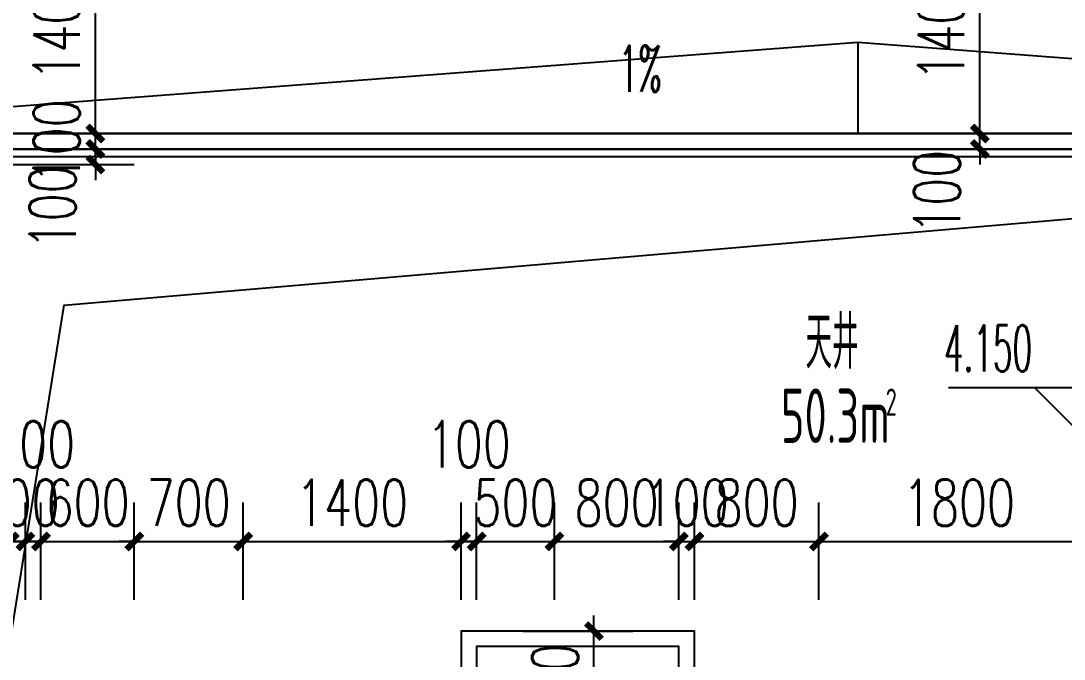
# Model space of a CAD drawing. Extents: x -59851 to 653804, y -249523 to 437614.
# Drawn here: x -16943 to -10238, y 18425 to 22530 of the extents above; entities that cross this region are included whole.
import ezdxf

# ---------------------------------------------------------------- set-up
doc = ezdxf.new("R2010")
doc.units = 0
doc.header["$LTSCALE"] = 1000
doc.header["$MEASUREMENT"] = 0
doc.layers.add('A-area(算全面积)', color=21, linetype='Continuous', plot=False)
for name, color, linetype in [('A-洞口', 105, 'Continuous'), ('A-第三道尺寸线', 105, 'Continuous'), ('A-线脚看线', 9, 'Continuous'), ('AE-FLOR', 151, 'Continuous'), ('DIM_ELEV', 3, 'Continuous'), ('DIM_SYMB', 3, 'Continuous'), ('DOTE', 16, 'Continuous'), ('PUB_TEXT', 7, 'Continuous'), ('ys', 154, 'Continuous'), ('栏杆', 142, 'Continuous')]:
    doc.layers.add(name, color=color, linetype=linetype)
doc.styles.add('_TCH_DIM', font='SIMPLEX.shx', dxfattribs={"width": 0.7, "bigfont": 'GBCBIG.shx'})
doc.styles.add('_TCH_DIM_T3', font='SIMPLEX.shx', dxfattribs={"width": 0.705882, "bigfont": 'GBCBIG.shx'})
doc.styles.get("Standard").update_dxf_attribs({"font": 'gbenor.shx', "width": 0.7, "bigfont": 'gbcbig.shx'})
doc.dimstyles.new('_TCH_ARCH&&100', dxfattribs={"dimtxt": 297.5, "dimasz": 100, "dimexe": 250, "dimexo": 300, "dimgap": 100, "dimtad": 1, "dimdec": 0, "dimzin": 0, "dimdsep": 46, "dimtxsty": '_TCH_DIM_T3', "dimblk": 'ARCHTICK', "dimcen": 0.09, "dimclrt": 7, "dimazin": 2, "dimtfac": 1, "dimtdec": 0, "dimtix": 1, "dimtmove": 2, "dimatfit": 3, "dimfxl": 0, "dimtolj": 1, "dimtzin": 0, "dimarcsym": 0})

# ---------------------------------------------------------------- blocks, each defined once
blk = doc.blocks.new('zhouxianssceng0329')
at = {"layer": 'DOTE'}
blk.add_line((5501.3, 147398.2), (-22013.7, 147398.2), dxfattribs=at)
blk = doc.blocks.new('ssxianjiao0329')
at = {"layer": 'A-线脚看线'}
blk.add_lwpolyline([(-10063.7, 143498.2), (-10063.7, 143548.2), (-5563.7, 143548.2), (-5563.7, 147248.2), (-17613.7, 147248.2)], dxfattribs=at)
blk = doc.blocks.new('hhhhxintongqutong0329')
at = {"layer": 'A-area(算全面积)'}
blk.add_lwpolyline([(-17613.7, 20582.6), (-17613.7, 13682.6), (-16213.7, 13682.6), (-16213.5, 16982.6), (-15613.7, 16982.6), (-15613.7, 16782.6), (-5513.7, 16782.6), (-5513.7, 20582.6)], close=True, dxfattribs=at)
at = {"layer": 'AE-FLOR'}
for points in [[(-17613.7, 20682.6), (-5413.7, 20682.6), (-5413.7, 16582.6), (-10013.7, 16582.6)], [(-17613.7, 20582.6), (-5513.7, 20582.6), (-5513.7, 16782.6), (-10013.7, 16782.6)]]:
    blk.add_lwpolyline(points, dxfattribs=at)
at = {"layer": 'DIM_ELEV'}
for p, q in [((-9827.1, 19047.2), (-10980.4, 19047.2)), ((-10127.1, 18747.2), (-10427.1, 19047.2))]:
    blk.add_line(p, q, dxfattribs=at)
at = {"layer": 'PUB_TEXT', "width": 0.7}
for s, height, p in [('天井', 337.59, (-11899.7, 19170.3)), ('50.3m', 350, (-12058.4, 18692.5)), ('2', 175, (-11384.6, 18867.5))]:
    blk.add_text(s, height=height, dxfattribs=at).set_placement(p)
at = {"layer": 'PUB_TEXT', "style": '_TCH_DIM', "width": 0.494118}
blk.add_text('4.150', height=297.5, dxfattribs=at).set_placement((-11010.4, 19152.2))
blk = doc.blocks.new('_ArchTick')
at = {"color": 0, "linetype": 'ByBlock', "const_width": 0.4}
blk.add_lwpolyline([(-0.5, -0.5), (0.5, 0.5)], dxfattribs=at)
blk = doc.blocks.new('*D1152')
at = {"layer": 'A-第三道尺寸线', "color": 0, "lineweight": -2, "transparency": 16777216}
for p, q in [((-13260.2, 18605.7), (-13260.2, 18705.7)), ((-13713.7, 18605.7), (-13010.2, 18605.7)), ((-13260.2, 17905.7), (-13260.2, 18605.7)), ((-13713.7, 17905.7), (-13010.2, 17905.7)), ((-13260.2, 17905.7), (-13260.2, 17805.7))]:
    blk.add_line(p, q, dxfattribs=at)
at = {"layer": 'Defpoints', "color": 0, "transparency": 16777216}
for p in [(-14013.7, 18605.7), (-13260.2, 18605.7), (-14013.7, 17905.7)]:
    blk.add_point(p, dxfattribs=at)
at = {"layer": 'A-第三道尺寸线', "color": 0, "lineweight": -2, "transparency": 16777216, "xscale": 100, "yscale": 100, "zscale": 100}
for p, rotation in [((-13260.2, 18605.7), 270), ((-13260.2, 17905.7), 90)]:
    blk.add_blockref('_ArchTick', p, dxfattribs=dict(at, rotation=rotation))
at = {"layer": 'A-第三道尺寸线', "color": 7, "transparency": 16777216, "insert": (-13508.9, 18255.7), "char_height": 297.5, "attachment_point": 5, "rotation": 90, "style": '_TCH_DIM_T3'}
blk.add_mtext('\\A1;700', dxfattribs=at)
blk = doc.blocks.new('*D1942')
at = {"layer": 'A-第三道尺寸线', "color": 0, "lineweight": -2, "transparency": 16777216}
for p, q in [((-17013.7, 18805.7), (-17013.7, 19432)), ((-16913.7, 18805.7), (-16913.7, 19432)), ((-17013.7, 19182), (-17113.7, 19182)), ((-17013.7, 19182), (-16913.7, 19182)), ((-16913.7, 19182), (-16813.7, 19182))]:
    blk.add_line(p, q, dxfattribs=at)
at = {"layer": 'Defpoints', "color": 0, "transparency": 16777216}
for p in [(-16913.7, 19182), (-17013.7, 18505.7), (-16913.7, 18505.7)]:
    blk.add_point(p, dxfattribs=at)
at = {"layer": 'A-第三道尺寸线', "color": 0, "lineweight": -2, "transparency": 16777216, "xscale": 100, "yscale": 100, "zscale": 100}
blk.add_blockref('_ArchTick', (-17013.7, 19182), dxfattribs=at)
at = {"layer": 'A-第三道尺寸线', "color": 0, "lineweight": -2, "transparency": 16777216, "xscale": 100, "yscale": 100, "zscale": 100, "rotation": 180}
blk.add_blockref('_ArchTick', (-16913.7, 19182), dxfattribs=at)
at = {"layer": 'A-第三道尺寸线', "color": 7, "transparency": 16777216, "insert": (-16963.7, 19430.8), "char_height": 297.5, "attachment_point": 5, "style": '_TCH_DIM_T3'}
blk.add_mtext('\\A1;100', dxfattribs=at)
blk = doc.blocks.new('*D1943')
at = {"layer": 'A-第三道尺寸线', "color": 0, "lineweight": -2, "transparency": 16777216}
for p, q in [((-16913.7, 18805.7), (-16913.7, 19432)), ((-16813.7, 18805.7), (-16813.7, 19432)), ((-16913.7, 19182), (-17013.7, 19182)), ((-16913.7, 19182), (-16813.7, 19182)), ((-16813.7, 19182), (-16713.7, 19182))]:
    blk.add_line(p, q, dxfattribs=at)
at = {"layer": 'Defpoints', "color": 0, "transparency": 16777216}
for p in [(-16813.7, 19182), (-16913.7, 18505.7), (-16813.7, 18505.7)]:
    blk.add_point(p, dxfattribs=at)
at = {"layer": 'A-第三道尺寸线', "color": 0, "lineweight": -2, "transparency": 16777216, "xscale": 100, "yscale": 100, "zscale": 100}
blk.add_blockref('_ArchTick', (-16913.7, 19182), dxfattribs=at)
at = {"layer": 'A-第三道尺寸线', "color": 0, "lineweight": -2, "transparency": 16777216, "xscale": 100, "yscale": 100, "zscale": 100, "rotation": 180}
blk.add_blockref('_ArchTick', (-16813.7, 19182), dxfattribs=at)
at = {"layer": 'A-第三道尺寸线', "color": 7, "transparency": 16777216, "insert": (-16863.7, 19807), "char_height": 297.5, "attachment_point": 5, "style": '_TCH_DIM_T3'}
blk.add_mtext('\\A1;100', dxfattribs=at)
blk = doc.blocks.new('*D1944')
at = {"layer": 'A-第三道尺寸线', "color": 0, "lineweight": -2, "transparency": 16777216}
for p, q in [((-16813.7, 18805.7), (-16813.7, 19432)), ((-16213.7, 18805.7), (-16213.7, 19432)), ((-16813.7, 19182), (-16913.7, 19182)), ((-16813.7, 19182), (-16213.7, 19182)), ((-16213.7, 19182), (-16113.7, 19182))]:
    blk.add_line(p, q, dxfattribs=at)
at = {"layer": 'Defpoints', "color": 0, "transparency": 16777216}
for p in [(-16213.7, 19182), (-16813.7, 18505.7), (-16213.7, 18505.7)]:
    blk.add_point(p, dxfattribs=at)
at = {"layer": 'A-第三道尺寸线', "color": 0, "lineweight": -2, "transparency": 16777216, "xscale": 100, "yscale": 100, "zscale": 100}
blk.add_blockref('_ArchTick', (-16813.7, 19182), dxfattribs=at)
at = {"layer": 'A-第三道尺寸线', "color": 0, "lineweight": -2, "transparency": 16777216, "xscale": 100, "yscale": 100, "zscale": 100, "rotation": 180}
blk.add_blockref('_ArchTick', (-16213.7, 19182), dxfattribs=at)
at = {"layer": 'A-第三道尺寸线', "color": 7, "transparency": 16777216, "insert": (-16513.7, 19430.8), "char_height": 297.5, "attachment_point": 5, "style": '_TCH_DIM_T3'}
blk.add_mtext('\\A1;600', dxfattribs=at)
blk = doc.blocks.new('*D1945')
at = {"layer": 'A-第三道尺寸线', "color": 0, "lineweight": -2, "transparency": 16777216}
for p, q in [((-16213.7, 18805.7), (-16213.7, 19432)), ((-15513.7, 18805.7), (-15513.7, 19432)), ((-16213.7, 19182), (-16313.7, 19182)), ((-16213.7, 19182), (-15513.7, 19182)), ((-15513.7, 19182), (-15413.7, 19182))]:
    blk.add_line(p, q, dxfattribs=at)
at = {"layer": 'Defpoints', "color": 0, "transparency": 16777216}
for p in [(-15513.7, 19182), (-16213.7, 18505.7), (-15513.7, 18505.7)]:
    blk.add_point(p, dxfattribs=at)
at = {"layer": 'A-第三道尺寸线', "color": 0, "lineweight": -2, "transparency": 16777216, "xscale": 100, "yscale": 100, "zscale": 100}
blk.add_blockref('_ArchTick', (-16213.7, 19182), dxfattribs=at)
at = {"layer": 'A-第三道尺寸线', "color": 0, "lineweight": -2, "transparency": 16777216, "xscale": 100, "yscale": 100, "zscale": 100, "rotation": 180}
blk.add_blockref('_ArchTick', (-15513.7, 19182), dxfattribs=at)
at = {"layer": 'A-第三道尺寸线', "color": 7, "transparency": 16777216, "insert": (-15863.7, 19430.8), "char_height": 297.5, "attachment_point": 5, "style": '_TCH_DIM_T3'}
blk.add_mtext('\\A1;700', dxfattribs=at)
blk = doc.blocks.new('*D1946')
at = {"layer": 'A-第三道尺寸线', "color": 0, "lineweight": -2, "transparency": 16777216}
for p, q in [((-15513.7, 18805.7), (-15513.7, 19432)), ((-14113.7, 18805.7), (-14113.7, 19432)), ((-15513.7, 19182), (-14113.7, 19182))]:
    blk.add_line(p, q, dxfattribs=at)
at = {"layer": 'Defpoints', "color": 0, "transparency": 16777216}
for p in [(-14113.7, 19182), (-15513.7, 18505.7), (-14113.7, 18505.7)]:
    blk.add_point(p, dxfattribs=at)
at = {"layer": 'A-第三道尺寸线', "color": 0, "lineweight": -2, "transparency": 16777216, "xscale": 100, "yscale": 100, "zscale": 100, "rotation": 180}
blk.add_blockref('_ArchTick', (-15513.7, 19182), dxfattribs=at)
at = {"layer": 'A-第三道尺寸线', "color": 0, "lineweight": -2, "transparency": 16777216, "xscale": 100, "yscale": 100, "zscale": 100}
blk.add_blockref('_ArchTick', (-14113.7, 19182), dxfattribs=at)
at = {"layer": 'A-第三道尺寸线', "color": 7, "transparency": 16777216, "insert": (-14813.7, 19430.8), "char_height": 297.5, "attachment_point": 5, "style": '_TCH_DIM_T3'}
blk.add_mtext('\\A1;1400', dxfattribs=at)
blk = doc.blocks.new('*D1947')
at = {"layer": 'A-第三道尺寸线', "color": 0, "lineweight": -2, "transparency": 16777216}
for p, q in [((-14113.7, 18805.7), (-14113.7, 19432)), ((-14013.7, 18805.7), (-14013.7, 19432)), ((-14113.7, 19182), (-14213.7, 19182)), ((-14113.7, 19182), (-14013.7, 19182)), ((-14013.7, 19182), (-13913.7, 19182))]:
    blk.add_line(p, q, dxfattribs=at)
at = {"layer": 'Defpoints', "color": 0, "transparency": 16777216}
for p in [(-14013.7, 19182), (-14113.7, 18505.7), (-14013.7, 18505.7)]:
    blk.add_point(p, dxfattribs=at)
at = {"layer": 'A-第三道尺寸线', "color": 0, "lineweight": -2, "transparency": 16777216, "xscale": 100, "yscale": 100, "zscale": 100}
blk.add_blockref('_ArchTick', (-14113.7, 19182), dxfattribs=at)
at = {"layer": 'A-第三道尺寸线', "color": 0, "lineweight": -2, "transparency": 16777216, "xscale": 100, "yscale": 100, "zscale": 100, "rotation": 180}
blk.add_blockref('_ArchTick', (-14013.7, 19182), dxfattribs=at)
at = {"layer": 'A-第三道尺寸线', "color": 7, "transparency": 16777216, "insert": (-14063.7, 19807), "char_height": 297.5, "attachment_point": 5, "style": '_TCH_DIM_T3'}
blk.add_mtext('\\A1;100', dxfattribs=at)
blk = doc.blocks.new('*D1948')
at = {"layer": 'A-第三道尺寸线', "color": 0, "lineweight": -2, "transparency": 16777216}
for p, q in [((-14013.7, 18805.7), (-14013.7, 19432)), ((-13513.7, 18805.7), (-13513.7, 19432)), ((-14013.7, 19182), (-14113.7, 19182)), ((-14013.7, 19182), (-13513.7, 19182)), ((-13513.7, 19182), (-13413.7, 19182))]:
    blk.add_line(p, q, dxfattribs=at)
at = {"layer": 'Defpoints', "color": 0, "transparency": 16777216}
for p in [(-13513.7, 19182), (-14013.7, 18505.7), (-13513.7, 18505.7)]:
    blk.add_point(p, dxfattribs=at)
at = {"layer": 'A-第三道尺寸线', "color": 0, "lineweight": -2, "transparency": 16777216, "xscale": 100, "yscale": 100, "zscale": 100}
blk.add_blockref('_ArchTick', (-14013.7, 19182), dxfattribs=at)
at = {"layer": 'A-第三道尺寸线', "color": 0, "lineweight": -2, "transparency": 16777216, "xscale": 100, "yscale": 100, "zscale": 100, "rotation": 180}
blk.add_blockref('_ArchTick', (-13513.7, 19182), dxfattribs=at)
at = {"layer": 'A-第三道尺寸线', "color": 7, "transparency": 16777216, "insert": (-13763.7, 19430.8), "char_height": 297.5, "attachment_point": 5, "style": '_TCH_DIM_T3'}
blk.add_mtext('\\A1;500', dxfattribs=at)
blk = doc.blocks.new('*D1949')
at = {"layer": 'A-第三道尺寸线', "color": 0, "lineweight": -2, "transparency": 16777216}
for p, q in [((-13513.7, 18805.7), (-13513.7, 19432)), ((-12713.7, 18805.7), (-12713.7, 19432)), ((-13513.7, 19182), (-12713.7, 19182))]:
    blk.add_line(p, q, dxfattribs=at)
at = {"layer": 'Defpoints', "color": 0, "transparency": 16777216}
for p in [(-12713.7, 19182), (-13513.7, 18505.7), (-12713.7, 18505.7)]:
    blk.add_point(p, dxfattribs=at)
at = {"layer": 'A-第三道尺寸线', "color": 0, "lineweight": -2, "transparency": 16777216, "xscale": 100, "yscale": 100, "zscale": 100, "rotation": 180}
blk.add_blockref('_ArchTick', (-13513.7, 19182), dxfattribs=at)
at = {"layer": 'A-第三道尺寸线', "color": 0, "lineweight": -2, "transparency": 16777216, "xscale": 100, "yscale": 100, "zscale": 100}
blk.add_blockref('_ArchTick', (-12713.7, 19182), dxfattribs=at)
at = {"layer": 'A-第三道尺寸线', "color": 7, "transparency": 16777216, "insert": (-13113.7, 19430.8), "char_height": 297.5, "attachment_point": 5, "style": '_TCH_DIM_T3'}
blk.add_mtext('\\A1;800', dxfattribs=at)
blk = doc.blocks.new('*D1950')
at = {"layer": 'A-第三道尺寸线', "color": 0, "lineweight": -2, "transparency": 16777216}
for p, q in [((-12713.7, 18805.7), (-12713.7, 19432)), ((-12613.7, 18805.7), (-12613.7, 19432)), ((-12713.7, 19182), (-12813.7, 19182)), ((-12713.7, 19182), (-12613.7, 19182)), ((-12613.7, 19182), (-12513.7, 19182))]:
    blk.add_line(p, q, dxfattribs=at)
at = {"layer": 'Defpoints', "color": 0, "transparency": 16777216}
for p in [(-12613.7, 19182), (-12713.7, 18505.7), (-12613.7, 18505.7)]:
    blk.add_point(p, dxfattribs=at)
at = {"layer": 'A-第三道尺寸线', "color": 0, "lineweight": -2, "transparency": 16777216, "xscale": 100, "yscale": 100, "zscale": 100}
blk.add_blockref('_ArchTick', (-12713.7, 19182), dxfattribs=at)
at = {"layer": 'A-第三道尺寸线', "color": 0, "lineweight": -2, "transparency": 16777216, "xscale": 100, "yscale": 100, "zscale": 100, "rotation": 180}
blk.add_blockref('_ArchTick', (-12613.7, 19182), dxfattribs=at)
at = {"layer": 'A-第三道尺寸线', "color": 7, "transparency": 16777216, "insert": (-12663.7, 19430.8), "char_height": 297.5, "attachment_point": 5, "style": '_TCH_DIM_T3'}
blk.add_mtext('\\A1;100', dxfattribs=at)
blk = doc.blocks.new('*D1951')
at = {"layer": 'A-第三道尺寸线', "color": 0, "lineweight": -2, "transparency": 16777216}
for p, q in [((-12613.7, 18805.7), (-12613.7, 19432)), ((-11813.7, 18805.7), (-11813.7, 19432)), ((-12613.7, 19182), (-11813.7, 19182))]:
    blk.add_line(p, q, dxfattribs=at)
at = {"layer": 'Defpoints', "color": 0, "transparency": 16777216}
for p in [(-11813.7, 19182), (-12613.7, 18505.7), (-11813.7, 18505.7)]:
    blk.add_point(p, dxfattribs=at)
at = {"layer": 'A-第三道尺寸线', "color": 0, "lineweight": -2, "transparency": 16777216, "xscale": 100, "yscale": 100, "zscale": 100, "rotation": 180}
blk.add_blockref('_ArchTick', (-12613.7, 19182), dxfattribs=at)
at = {"layer": 'A-第三道尺寸线', "color": 0, "lineweight": -2, "transparency": 16777216, "xscale": 100, "yscale": 100, "zscale": 100}
blk.add_blockref('_ArchTick', (-11813.7, 19182), dxfattribs=at)
at = {"layer": 'A-第三道尺寸线', "color": 7, "transparency": 16777216, "insert": (-12213.7, 19430.8), "char_height": 297.5, "attachment_point": 5, "style": '_TCH_DIM_T3'}
blk.add_mtext('\\A1;800', dxfattribs=at)
blk = doc.blocks.new('*D1952')
at = {"layer": 'A-第三道尺寸线', "color": 0, "lineweight": -2, "transparency": 16777216}
for p, q in [((-11813.7, 18805.7), (-11813.7, 19432)), ((-10013.7, 18805.7), (-10013.7, 19432)), ((-11813.7, 19182), (-10013.7, 19182))]:
    blk.add_line(p, q, dxfattribs=at)
at = {"layer": 'Defpoints', "color": 0, "transparency": 16777216}
for p in [(-10013.7, 19182), (-11813.7, 18505.7), (-10013.7, 18505.7)]:
    blk.add_point(p, dxfattribs=at)
at = {"layer": 'A-第三道尺寸线', "color": 0, "lineweight": -2, "transparency": 16777216, "xscale": 100, "yscale": 100, "zscale": 100, "rotation": 180}
blk.add_blockref('_ArchTick', (-11813.7, 19182), dxfattribs=at)
at = {"layer": 'A-第三道尺寸线', "color": 0, "lineweight": -2, "transparency": 16777216, "xscale": 100, "yscale": 100, "zscale": 100}
blk.add_blockref('_ArchTick', (-10013.7, 19182), dxfattribs=at)
at = {"layer": 'A-第三道尺寸线', "color": 7, "transparency": 16777216, "insert": (-10913.7, 19430.8), "char_height": 297.5, "attachment_point": 5, "style": '_TCH_DIM_T3'}
blk.add_mtext('\\A1;1800', dxfattribs=at)
blk = doc.blocks.new('*D1995')
at = {"layer": 'A-第三道尺寸线', "color": 0, "lineweight": -2, "transparency": 16777216}
for p, q in [((-17313.7, 23205.7), (-16214, 23205.7)), ((-16464, 21805.7), (-16464, 23205.7)), ((-17313.7, 21805.7), (-16214, 21805.7))]:
    blk.add_line(p, q, dxfattribs=at)
at = {"layer": 'Defpoints', "color": 0, "transparency": 16777216}
for p in [(-17613.7, 23205.7), (-16464, 23205.7), (-17613.7, 21805.7)]:
    blk.add_point(p, dxfattribs=at)
at = {"layer": 'A-第三道尺寸线', "color": 0, "lineweight": -2, "transparency": 16777216, "xscale": 100, "yscale": 100, "zscale": 100}
for p, rotation in [((-16464, 23205.7), 90), ((-16464, 21805.7), 270)]:
    blk.add_blockref('_ArchTick', p, dxfattribs=dict(at, rotation=rotation))
at = {"layer": 'A-第三道尺寸线', "color": 7, "transparency": 16777216, "insert": (-16712.7, 22505.7), "char_height": 297.5, "attachment_point": 5, "rotation": 90, "style": '_TCH_DIM_T3'}
blk.add_mtext('\\A1;1400', dxfattribs=at)
blk = doc.blocks.new('*D1996')
at = {"layer": 'A-第三道尺寸线', "color": 0, "lineweight": -2, "transparency": 16777216}
for p, q in [((-16464, 21805.7), (-16464, 21905.7)), ((-17313.7, 21805.7), (-16214, 21805.7)), ((-16464, 21705.7), (-16464, 21805.7)), ((-17313.7, 21705.7), (-16214, 21705.7)), ((-16464, 21705.7), (-16464, 21605.7))]:
    blk.add_line(p, q, dxfattribs=at)
at = {"layer": 'Defpoints', "color": 0, "transparency": 16777216}
for p in [(-17613.7, 21805.7), (-16464, 21805.7), (-17613.7, 21705.7)]:
    blk.add_point(p, dxfattribs=at)
at = {"layer": 'A-第三道尺寸线', "color": 0, "lineweight": -2, "transparency": 16777216, "xscale": 100, "yscale": 100, "zscale": 100}
for p, rotation in [((-16464, 21805.7), 270), ((-16464, 21705.7), 90)]:
    blk.add_blockref('_ArchTick', p, dxfattribs=dict(at, rotation=rotation))
at = {"layer": 'A-第三道尺寸线', "color": 7, "transparency": 16777216, "insert": (-16712.7, 21755.7), "char_height": 297.5, "attachment_point": 5, "rotation": 90, "style": '_TCH_DIM_T3'}
blk.add_mtext('\\A1;100', dxfattribs=at)
blk = doc.blocks.new('*D1997')
at = {"layer": 'A-第三道尺寸线', "color": 0, "lineweight": -2, "transparency": 16777216}
for p, q in [((-16464, 21705.7), (-16464, 21805.7)), ((-17313.7, 21705.7), (-16214, 21705.7)), ((-16464, 21605.7), (-16464, 21705.7)), ((-17313.7, 21605.7), (-16214, 21605.7)), ((-16464, 21605.7), (-16464, 21505.7))]:
    blk.add_line(p, q, dxfattribs=at)
at = {"layer": 'Defpoints', "color": 0, "transparency": 16777216}
for p in [(-17613.7, 21705.7), (-16464, 21705.7), (-17613.7, 21605.7)]:
    blk.add_point(p, dxfattribs=at)
at = {"layer": 'A-第三道尺寸线', "color": 0, "lineweight": -2, "transparency": 16777216, "xscale": 100, "yscale": 100, "zscale": 100}
for p, rotation in [((-16464, 21705.7), 270), ((-16464, 21605.7), 90)]:
    blk.add_blockref('_ArchTick', p, dxfattribs=dict(at, rotation=rotation))
at = {"layer": 'A-第三道尺寸线', "color": 7, "transparency": 16777216, "insert": (-16739, 21330.7), "char_height": 297.5, "attachment_point": 5, "rotation": 90, "style": '_TCH_DIM_T3'}
blk.add_mtext('\\A1;100', dxfattribs=at)
blk = doc.blocks.new('*D1999')
at = {"layer": 'A-第三道尺寸线', "color": 0, "lineweight": -2, "transparency": 16777216}
for p, q in [((-11322.2, 23205.7), (-10529.9, 23205.7)), ((-10779.9, 21805.7), (-10779.9, 23205.7)), ((-11322.2, 21805.7), (-10529.9, 21805.7))]:
    blk.add_line(p, q, dxfattribs=at)
at = {"layer": 'Defpoints', "color": 0, "transparency": 16777216}
for p in [(-11622.2, 23205.7), (-10779.9, 23205.7), (-11622.2, 21805.7)]:
    blk.add_point(p, dxfattribs=at)
at = {"layer": 'A-第三道尺寸线', "color": 0, "lineweight": -2, "transparency": 16777216, "xscale": 100, "yscale": 100, "zscale": 100}
for p, rotation in [((-10779.9, 23205.7), 90), ((-10779.9, 21805.7), 270)]:
    blk.add_blockref('_ArchTick', p, dxfattribs=dict(at, rotation=rotation))
at = {"layer": 'A-第三道尺寸线', "color": 7, "transparency": 16777216, "insert": (-11028.6, 22505.7), "char_height": 297.5, "attachment_point": 5, "rotation": 90, "style": '_TCH_DIM_T3'}
blk.add_mtext('\\A1;1400', dxfattribs=at)
blk = doc.blocks.new('*D2000')
at = {"layer": 'A-第三道尺寸线', "color": 0, "lineweight": -2, "transparency": 16777216}
for p, q in [((-10779.9, 21805.7), (-10779.9, 21905.7)), ((-11322.2, 21805.7), (-10529.9, 21805.7)), ((-10779.9, 21705.7), (-10779.9, 21805.7)), ((-11322.2, 21705.7), (-10529.9, 21705.7)), ((-10779.9, 21705.7), (-10779.9, 21605.7))]:
    blk.add_line(p, q, dxfattribs=at)
at = {"layer": 'Defpoints', "color": 0, "transparency": 16777216}
for p in [(-11622.2, 21805.7), (-10779.9, 21805.7), (-11622.2, 21705.7)]:
    blk.add_point(p, dxfattribs=at)
at = {"layer": 'A-第三道尺寸线', "color": 0, "lineweight": -2, "transparency": 16777216, "xscale": 100, "yscale": 100, "zscale": 100}
for p, rotation in [((-10779.9, 21805.7), 270), ((-10779.9, 21705.7), 90)]:
    blk.add_blockref('_ArchTick', p, dxfattribs=dict(at, rotation=rotation))
at = {"layer": 'A-第三道尺寸线', "color": 7, "transparency": 16777216, "insert": (-11054.9, 21430.7), "char_height": 297.5, "attachment_point": 5, "rotation": 90, "style": '_TCH_DIM_T3'}
blk.add_mtext('\\A1;100', dxfattribs=at)

msp = doc.modelspace()

# ---------------------------------------------------------------- linework, layer by layer
at = {"layer": 'A-洞口'}
msp.add_lwpolyline([(-17613.7, 14805.7), (-16663.3, 20701.7), (-5563.7, 21655.7)], dxfattribs=at)
at = {"layer": 'DIM_SYMB'}
for points in [[(-15567.1, 23028.1, 0, 0, 0), (-15567.1, 22533.2, 80, 0, 0), (-15567.1, 22233.2, 0, 0, 0)], [(-12692.8, 21968.4, 0, 0, 0), (-13187.8, 21968.4, 80, 0, 0), (-13487.8, 21968.4, 0, 0, 0)], [(-10434.6, 21968.4, 0, 0, 0), (-9939.7, 21968.4, 80, 0, 0), (-9639.7, 21968.4, 0, 0, 0)]]:
    msp.add_lwpolyline(points, format="xyseb", dxfattribs=at)
at = {"layer": 'ys'}
for points in [[(-17503.7, 21940.7), (-11563.7, 22392.9), (-4113.7, 21825.8)], [(-11563.7, 22392.9), (-11563.7, 21805.7)]]:
    msp.add_lwpolyline(points, dxfattribs=at)
at = {"layer": '栏杆'}
for points in [[(-12613.7, 17905.7), (-12613.7, 18605.7), (-14113.7, 18605.7), (-14113.7, 17905.7)], [(-12713.7, 17905.7), (-12713.7, 18505.7), (-14013.7, 18505.7), (-14013.7, 17905.7)]]:
    msp.add_lwpolyline(points, dxfattribs=at)

# ---------------------------------------------------------------- block references
for name, p in [('zhouxianssceng0329', (0, -125592.5)), ('ssxianjiao0329', (0, -125592.5)), ('hhhhxintongqutong0329', (0, 1123.1))]:
    msp.add_blockref(name, p)

# ---------------------------------------------------------------- texts
at = {"layer": 'PUB_TEXT', "style": '_TCH_DIM', "width": 0.494118}
msp.add_text('1%', height=297.5, dxfattribs=at).set_placement((-13100.5, 22073.4))

# ---------------------------------------------------------------- dimensions: what is measured, and where the dimension line sits
at = {"layer": 'A-第三道尺寸线'}
for p1, p2, distance, picture, middle in [((-17613.7, 21805.7), (-17613.7, 23205.7), -1149.8, '*D1995', (-16712.7, 22505.7)), ((-11622.2, 21805.7), (-11622.2, 23205.7), -842.4, '*D1999', (-11028.6, 22505.7)), ((-17613.7, 21705.7), (-17613.7, 21805.7), -1149.8, '*D1996', (-16712.7, 21755.7)), ((-17013.7, 18505.7), (-16913.7, 18505.7), 676.3, '*D1942', (-16963.7, 19430.8)), ((-16813.7, 18505.7), (-16213.7, 18505.7), 676.3, '*D1944', (-16513.7, 19430.8)), ((-16213.7, 18505.7), (-15513.7, 18505.7), 676.3, '*D1945', (-15863.7, 19430.8)), ((-15513.7, 18505.7), (-14113.7, 18505.7), 676.3, '*D1946', (-14813.7, 19430.8)), ((-14013.7, 18505.7), (-13513.7, 18505.7), 676.3, '*D1948', (-13763.7, 19430.8)), ((-13513.7, 18505.7), (-12713.7, 18505.7), 676.3, '*D1949', (-13113.7, 19430.8)), ((-12713.7, 18505.7), (-12613.7, 18505.7), 676.3, '*D1950', (-12663.7, 19430.8)), ((-12613.7, 18505.7), (-11813.7, 18505.7), 676.3, '*D1951', (-12213.7, 19430.8)), ((-11813.7, 18505.7), (-10013.7, 18505.7), 676.3, '*D1952', (-10913.7, 19430.8)), ((-14013.7, 17905.7), (-14013.7, 18605.7), -753.5, '*D1152', (-13508.9, 18255.7))]:
    dim = msp.add_aligned_dim(p1=p1, p2=p2, distance=distance, dimstyle='_TCH_ARCH&&100', dxfattribs=at)
    dim.commit()
    dim.dimension.update_dxf_attribs({"geometry": picture, "text_midpoint": middle})
for base, p1, p2, angle, picture, middle in [((-10779.9, 21805.7), (-11622.2, 21705.7), (-11622.2, 21805.7), 90, '*D2000', (-11054.9, 21430.7)), ((-16464, 21705.7), (-17613.7, 21605.7), (-17613.7, 21705.7), 90, '*D1997', (-16739, 21330.7)), ((-16813.7, 19182), (-16913.7, 18505.7), (-16813.7, 18505.7), 0, '*D1943', (-16863.7, 19807)), ((-14013.7, 19182), (-14113.7, 18505.7), (-14013.7, 18505.7), 0, '*D1947', (-14063.7, 19807))]:
    dim = msp.add_linear_dim(base=base, p1=p1, p2=p2, angle=angle, dimstyle='_TCH_ARCH&&100', dxfattribs=at)
    dim.commit()
    dim.dimension.update_dxf_attribs({"geometry": picture, "text_midpoint": middle, "dimtype": 161})

doc.saveas('drawing.dxf')
